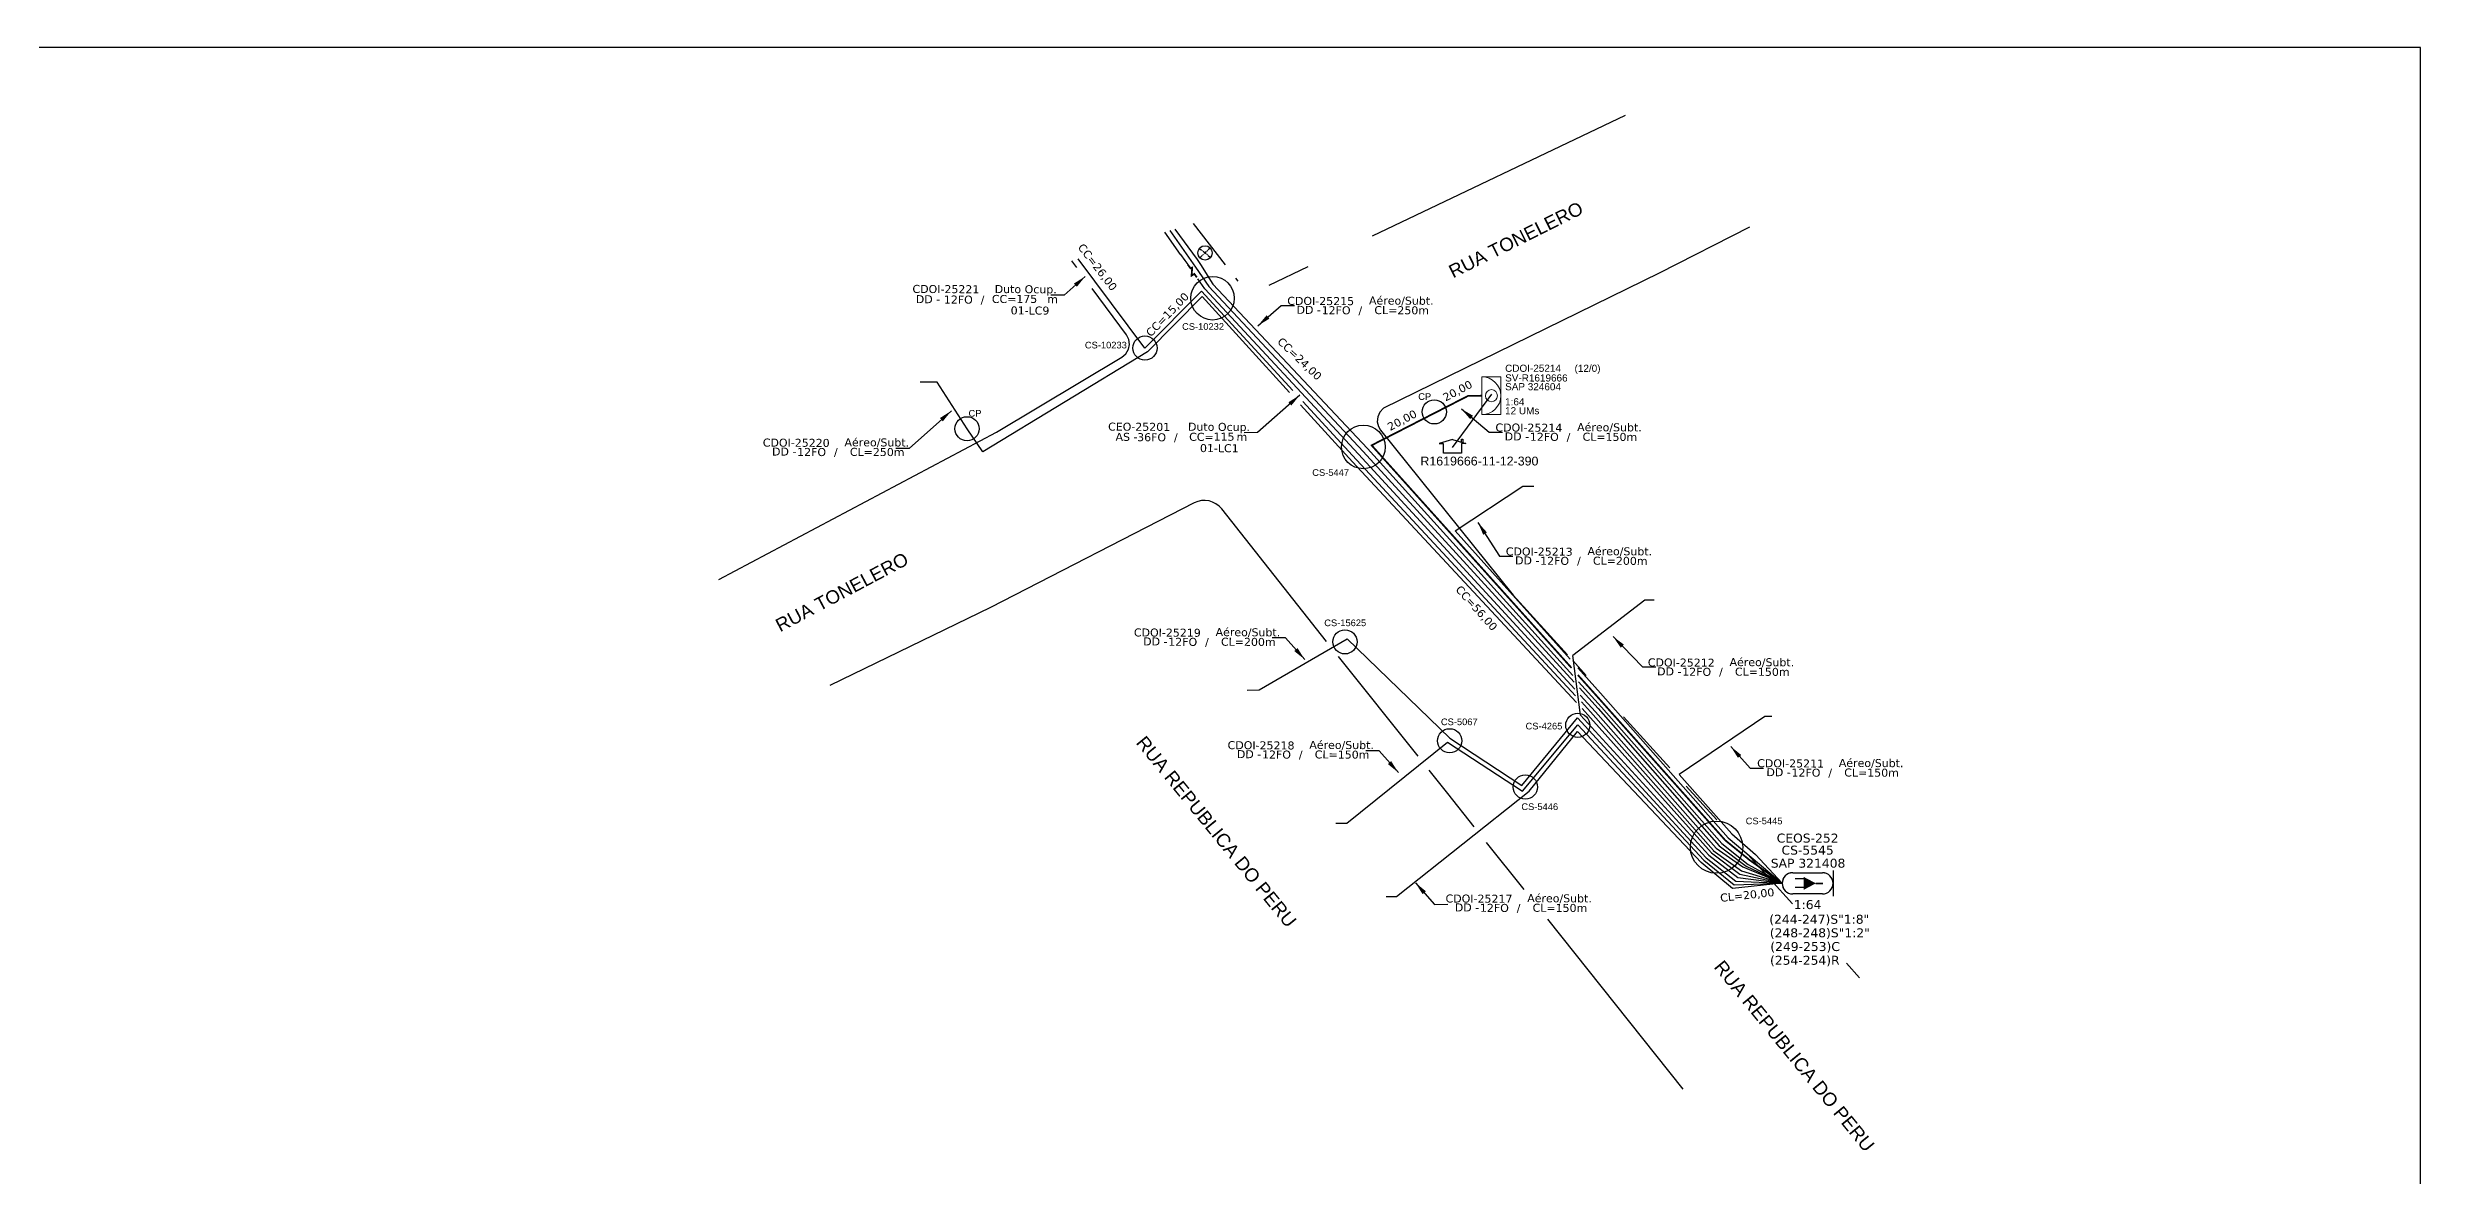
# Model space of a CAD drawing. Extents: x -89 to 749, y 705 to 1299.
# Drawn here: x 215 to 749, y 1045 to 1299 of the extents above; entities that cross this region are included whole.
import ezdxf
from ezdxf.enums import TextEntityAlignment as Align

# ---------------------------------------------------------------- set-up
doc = ezdxf.new("R2010")
doc.units = 0
doc.linetypes.add('PHANTOM2', pattern=[1.25, 0.625, -0.125, 0.125, -0.125, 0.125, -0.125])
for name, color, linetype in [('10.4-Postes', 1, 'Continuous'), ('20.4-CEOS', 1, 'Continuous'), ('CAP a instalar', 1, 'Continuous'), ('celulas gpon', 7, 'Continuous'), ('label_cabos', 7, 'Continuous'), ('Legenda', 1, 'Continuous'), ('locais', 7, 'Continuous'), ('locais legendas', 7, 'Continuous'), ('QUADRA', 7, 'Continuous'), ('Subida Lateral', 5, 'Continuous'), ('surveys', 7, 'Continuous'), ('surveys legendas', 7, 'Continuous')]:
    doc.layers.add(name, color=color, linetype=linetype)
for name, color, linetype, lineweight in [("20.0-LEGENDA DOS CDO'S", 1, 'Continuous', 0), ('20.1-CDO_INTERIOR', 1, 'Continuous', 0), ('Segmento Logradouro Texto', 7, 'Continuous', 0)]:
    doc.layers.add(name, color=color, linetype=linetype, lineweight=lineweight)
doc.layers.add('DROP DE CLIENTE', color=140, linetype='Continuous', plot=False)
doc.layers.add('EXTRA', color=50, linetype='Continuous', plot=False)
doc.styles.add('ARIAL', font='arial.ttf')
doc.styles.add('DIGICADE', font='arial.ttf')
doc.styles.add('siredit', font='verdana.ttf')
doc.styles.get("Standard").update_dxf_attribs({"font": 'arial.ttf'})
doc.linetypes.add('FENCELINE1', pattern='A,0.25,-0.1,[133,ltypeshp.shx,S=0.1,R=0,X=-0.1,Y=0],-0.1,1', length=1.45)
doc.dimstyles.new('CC', dxfattribs={"dimtxt": 1, "dimasz": 2, "dimexe": 0.18, "dimexo": 0.0625, "dimgap": 0.09, "dimtad": 0, "dimdec": 0, "dimrnd": 1, "dimzin": 0, "dimdsep": 46, "dimtxsty": 'siredit', "dimblk": 'NONE', "dimcen": 0, "dimse1": 1, "dimse2": 1, "dimsd1": 1, "dimsd2": 1, "dimclrt": 7, "dimadec": 0, "dimazin": 0, "dimtfac": 1, "dimtdec": 0, "dimtofl": 0, "dimtmove": 0, "dimatfit": 3, "dimfxl": 0, "dimtolj": 1, "dimtzin": 0, "dimarcsym": 0})

# ---------------------------------------------------------------- blocks, each defined once
blk = doc.blocks.new('MANHOLE_MS')
at = {"linetype": 'Continuous'}
blk.add_circle((-0.00000001, 0), 0.00001012, dxfattribs=at)
blk = doc.blocks.new('SURVEY_SURVEY')
for p, q in [((0, 0.0000152), (-0.0000151, 0.0000108)), ((-0.0000151, 0.0000108), (-0.0000104, 0.0000108)), ((-0.0000103, 0), (-0.0000103, 0.0000108)), ((0.0000103, 0), (-0.0000103, 0)), ((0, 0.0000152), (0.0000151, 0.0000108)), ((0.0000101, 0.0000159), (0.0000117, 0.0000159)), ((0.0000101, 0.0000123), (0.0000101, 0.0000159)), ((0.0000151, 0.0000108), (0.0000103, 0.0000108)), ((0.0000103, 0.0000108), (0.0000103, 0)), ((0.0000117, 0.0000159), (0.0000117, 0.0000119))]:
    blk.add_line(p, q)
blk = doc.blocks.new('LEGENDA DOS CABOS')
at = {"layer": 'EXTRA', "color": 0, "style": 'siredit'}
for tag, p in [('ID', (4.6, 0.97)), ('XX', (9.03, 0.97))]:
    blk.add_attdef(tag, text='', height=0.48, rotation=359.69, dxfattribs=at).set_placement(p, align=Align.MIDDLE_CENTER)
at = {"layer": 'Legenda', "color": 0, "style": 'siredit'}
for tag, p in [('TIPO_CABO', (1.31, 0)), ('CABO', (4.69, -0.05)), ('/', (6.81, -0.05)), ('METROS', (10.03, -0.05))]:
    blk.add_attdef(tag, text='', height=0.8, rotation=359.69, dxfattribs=at).set_placement(p, align=Align.MIDDLE_CENTER)
blk = doc.blocks.new('*U86')
at = {"layer": '20.4-CEOS', "color": 7, "style": 'siredit'}
for tag, p in [('FIBRAS_SPLITTER', (0, 0)), ('FIBRAS_TOP_C', (0, -4.13)), ('RESERVA_FINAIS', (0, -5.46))]:
    blk.add_attdef(tag, p, '', height=1.01, dxfattribs=at)
for tag, p, flags in [('ID_ATIVIDADE', (0, -6.77), 3), ('FATOR', (0, -8.09), 1), ('QTDE', (0, -9.4), 1), ('FID', (0, -10.71), 1)]:
    blk.add_attdef(tag, p, '', height=1.01, dxfattribs=dict(at, flags=flags))
blk = doc.blocks.new('*U88')
at = {"layer": '20.4-CEOS', "color": 7, "style": 'siredit'}
blk.add_attdef('FIBRAS_SPLITTER', (0, 0), '', height=1.01, dxfattribs=at)
for tag, p, flags in [('ID_ATIVIDADE', (0, -1.48), 3), ('FATOR', (0, -2.79), 1), ('QTDE', (0, -4.11), 1), ('FID', (0, -5.42), 1)]:
    blk.add_attdef(tag, p, '', height=1.01, dxfattribs=dict(at, flags=flags))
blk = doc.blocks.new('*U90')
at = {"layer": '20.4-CEOS'}
for p, q in [((-4.54, 1.19), (-1.19, 1.19)), ((-1.19, -1.19), (-4.54, -1.19))]:
    blk.add_line(p, q, dxfattribs=at)
for points in [[(-3.26, 0.52), (-4.27, 0.52)], [(-1.94, 0), (-1.14, 0)], [(0, 1.44), (0, -1.43)], [(-3.26, -0.47), (-4.27, -0.47)]]:
    blk.add_lwpolyline(points, dxfattribs=at)
blk.add_lwpolyline([(-1.94, 0, 0, 1.47, 0), (-3.32, 0, 1.47, 1.47, 0)], format="xyseb", dxfattribs=at)
for centre, start, end in [((-4.54, 0), 90, 270), ((-1.19, 0), 270, 90)]:
    blk.add_arc(centre, 1.19, start, end, dxfattribs=at)
at = {"layer": '20.4-CEOS', "color": 7, "style": 'siredit'}
for tag, p in [('FID', (-2.86, 5.6)), ('LOCAL', (-2.86, 4.24)), ('SAP', (-2.81, 2.77)), ('RACIO_SPLITAGEM', (-2.86, -1.88))]:
    blk.add_attdef(tag, text='', height=1.01, dxfattribs=at).set_placement(p, align=Align.TOP_CENTER)
for tag, flags, p in [('ID_ATIVIDADE', 3, (-2.86, -3.58)), ('FATOR', 1, (-2.86, -4.89))]:
    blk.add_attdef(tag, text='', height=1.01, dxfattribs=dict(at, flags=flags)).set_placement(p, align=Align.TOP_CENTER)
at = {"layer": '20.4-CEOS', "color": 7, "style": 'siredit', "flags": 3}
blk.add_attdef('QTDE', (-4.97, -7.12), '', height=1.01, dxfattribs=at)
blk = doc.blocks.new('_None')
blk = doc.blocks.new('Inst CB DT OCUP CFOA-SM-DD-S-12')
at = {"layer": 'label_cabos', "color": 0, "style": 'siredit'}
for tag, flags, p in [('ID_ATIVIDADE', 3, (1.31, 2.67)), ('FATOR', 1, (11.56, 2.55))]:
    blk.add_attdef(tag, text='', height=1, rotation=359.69, dxfattribs=dict(at, flags=flags)).set_placement(p, align=Align.MIDDLE_CENTER)
for tag, p in [('TIPO_CABO', (1.11, 0)), ('DESTINO_CABO', (3.13, 1.26)), ('CABO', (4.69, -0.05)), ('/', (7.71, -0.05)), ('LANCE', (10.41, 0.02)), ('TIPO_CABO', (13.11, 1.24)), ('UND', (16.46, 0)), ('FID', (13.65, -1.41))]:
    blk.add_attdef(tag, text='', height=1, rotation=359.69, dxfattribs=at).set_placement(p, align=Align.MIDDLE_CENTER)
blk.add_attdef('QTDE', (11.93, -0.45), '', height=1, rotation=359.69, dxfattribs=at)
blk = doc.blocks.new('Inst CB DT OCUP CFOA-SM-AS-80-TS-36')
at = {"layer": 'label_cabos', "color": 0, "style": 'siredit'}
for tag, flags, p in [('ID_ATIVIDADE', 3, (1.31, 2.67)), ('FATOR', 1, (11.56, 2.55))]:
    blk.add_attdef(tag, text='', height=1, rotation=359.69, dxfattribs=dict(at, flags=flags)).set_placement(p, align=Align.MIDDLE_CENTER)
for tag, p in [('TIPO_CABO', (1.76, 0)), ('DESTINO_CABO', (3.13, 1.26)), ('CABO', (4.69, -0.05)), ('/', (7.71, -0.05)), ('LANCE', (10.91, 0)), ('TIPO_CABO', (13.11, 1.24)), ('UND', (15.96, 0)), ('FID', (13.15, -1.41))]:
    blk.add_attdef(tag, text='', height=1, rotation=359.69, dxfattribs=at).set_placement(p, align=Align.MIDDLE_CENTER)
blk.add_attdef('QTDE', (12.43, -0.47), '', height=1, rotation=359.69, dxfattribs=at)

msp = doc.modelspace()

# ---------------------------------------------------------------- linework, layer by layer
msp.add_lwpolyline([(-89.32, 705.02), (749.25, 705.02), (749.25, 1299.02), (-89.32, 1299.02), (-89.32, 705.02)])
at = {"layer": '10.4-Postes', "color": 1, "linetype": 'PHANTOM2'}
for points in [[(474.59, 1253.79), (477.09, 1251.76)], [(477.02, 1253.87), (474.66, 1251.68)]]:
    msp.add_lwpolyline(points, dxfattribs=at)
at = {"layer": '10.4-Postes', "color": 1}
msp.add_circle((475.84, 1252.77), 1.61, dxfattribs=at)
at = {"layer": '20.1-CDO_INTERIOR', "color": 1, "lineweight": 18}
msp.add_lwpolyline([(542.37, 1216.37), (542.38, 1224.87), (538.13, 1224.87), (538.12, 1216.37)], close=True, dxfattribs=at)
msp.add_circle((540.25, 1220.62), 1.36, dxfattribs=at)
msp.add_arc((538.12, 1220.62), 4.25, 269.9724, 89.9724, dxfattribs=at)
at = {"layer": '20.4-CEOS', "color": 5}
for p, q in [((608.04, 1113.23), (614.72, 1113.23)), ((608.04, 1113.23), (614.72, 1113.23)), ((614.72, 1108.46), (608.04, 1108.46)), ((614.72, 1108.46), (608.04, 1108.46))]:
    msp.add_line(p, q, dxfattribs=at)
for points in [[(610.59, 1111.89), (608.56, 1111.89)], [(610.59, 1111.89), (608.56, 1111.89)], [(613.22, 1110.85), (614.83, 1110.85)], [(613.22, 1110.85), (614.83, 1110.85)], [(617.11, 1113.72), (617.11, 1107.97)], [(617.11, 1113.72), (617.11, 1107.97)], [(610.59, 1109.9), (608.56, 1109.9)], [(610.59, 1109.9), (608.56, 1109.9)]]:
    msp.add_lwpolyline(points, dxfattribs=at)
msp.add_lwpolyline([(613.22, 1110.85, 0, 2.94, 0), (610.46, 1110.85, 2.94, 2.94, 0)], format="xyseb", dxfattribs=at)
msp.add_lwpolyline([(613.22, 1110.85, 0, 2.94, 0), (610.46, 1110.85, 2.94, 2.94, 0)], format="xyseb", dxfattribs=at)
for centre, start, end in [((608.04, 1110.85), 90, 270), ((608.04, 1110.85), 90, 270), ((614.72, 1110.85), 270, 90), ((614.72, 1110.85), 270, 90)]:
    msp.add_arc(centre, 2.38, start, end, dxfattribs=at)
at = {"layer": 'CAP a instalar', "color": 7, "linetype": 'FENCELINE1', "ltscale": 50}
for points in [[(470.33, 1252.41), (466.81, 1257.44)], [(470.33, 1252.41), (470.33, 1252.41), (471.32, 1251.02), (471.94, 1250.16)], [(510.39, 1207.47), (475.8, 1244.69), (474.2, 1246.95)], [(510.39, 1207.47), (559, 1154.56)], [(560.25, 1153.21), (563.7, 1149.44), (590.78, 1118.75)], [(590.78, 1118.75), (596.84, 1114.53), (605.65, 1110.85)]]:
    msp.add_lwpolyline(points, dxfattribs=at)
at = {"layer": 'CAP a instalar', "color": 8, "ltscale": 50}
for points in [[(467.92, 1257.79), (473.66, 1249.55)], [(469.05, 1258.13), (474.03, 1251.31), (474.79, 1250.12)], [(473.66, 1249.55), (476.66, 1245.23)], [(474.79, 1250.12), (477.57, 1245.76)], [(511.4, 1208.09), (476.66, 1245.23)], [(512.41, 1208.7), (477.57, 1245.76)], [(494.82, 1221.34), (475.19, 1242.95), (462.91, 1230.48), (425.85, 1208), (422.31, 1213.18), (415.56, 1223.64), (411.74, 1223.65)], [(508.98, 1205.76), (497.33, 1218.58)], [(511.4, 1208.09), (558.86, 1156.15)], [(512.41, 1208.7), (558.56, 1157.66)], [(508.98, 1205.76), (559.37, 1151.52)], [(557.98, 1161.29), (532.11, 1190.18), (547.32, 1200.25), (549.78, 1200.25)], [(576.85, 1174.56), (574.78, 1174.57), (558.56, 1162.13), (558.56, 1162.13)], [(485.29, 1154.33), (487.98, 1154.39), (507.81, 1165.86)], [(507.81, 1165.86), (530.9, 1143.5), (547.11, 1132.89), (559.62, 1148.07), (588.59, 1116.62)], [(589.15, 1117.15), (560.3, 1148.69), (558.56, 1162.13)], [(564.77, 1153.67), (559.7, 1159.34)], [(559.86, 1156.23), (565.02, 1150.52), (592.09, 1119.85)], [(560.07, 1154.84), (564.28, 1150.21), (591.45, 1119.3)], [(564.77, 1153.67), (593.48, 1121.12)], [(560.65, 1150.17), (562.52, 1148.14), (589.74, 1117.68)], [(603.31, 1148.41), (601.76, 1148.41), (582.47, 1135.37), (594.36, 1121.96), (594.36, 1121.96)], [(505.23, 1124.36), (507.73, 1124.36), (530.37, 1142.65), (547.28, 1131.59), (559.67, 1146.51)], [(516.56, 1107.88), (518.93, 1107.89), (548.73, 1131.61), (559.63, 1145.06)], [(559.63, 1145.06), (587.46, 1115.53)], [(559.67, 1146.51), (588.05, 1116.08)], [(593.48, 1121.12), (598.67, 1116.76), (605.66, 1110.92)], [(594.36, 1121.96), (599.67, 1117.33), (605.65, 1110.85)], [(588.05, 1116.08), (594.83, 1110.52), (605.65, 1110.85)], [(588.59, 1116.62), (595.22, 1111.34), (605.65, 1110.85)], [(589.15, 1117.15), (595.65, 1112.14), (605.65, 1110.85)], [(589.74, 1117.68), (596.11, 1112.89), (605.65, 1110.85)], [(591.45, 1119.3), (597.52, 1114.68), (605.54, 1110.98)], [(592.09, 1119.85), (598.04, 1115.11), (605.65, 1110.92)], [(605.65, 1110.85), (594.48, 1109.68), (587.46, 1115.53)]]:
    msp.add_lwpolyline(points, dxfattribs=at)
at = {"layer": 'CAP a instalar', "color": 7, "ltscale": 50}
for points in [[(462.31, 1231.34), (447.31, 1251.4)], [(495.56, 1221.78), (475.06, 1244.14), (462.31, 1231.34)], [(508.98, 1207.14), (497.82, 1219.31)], [(508.98, 1207.14), (559.17, 1153.06)], [(560.48, 1151.7), (562.54, 1149.42), (590.19, 1118.23)], [(590.17, 1118.24), (596.52, 1113.67), (605.65, 1110.85)]]:
    msp.add_lwpolyline(points, dxfattribs=at)
at = {"layer": 'CAP a instalar', "color": 1, "ltscale": 50}
for points in [[(558.29, 1159.32, 0.4, 0.4, 0), (513.31, 1209.45, 0.4, 0.4, 0), (535, 1220.58, 0.4, 0.4, 0), (538.12, 1220.62, 0.4, 0.4, 0)], [(559.7, 1157.75, 0.4, 0.4, 0), (563.93, 1153.03, 0.4, 0.4, 0), (592.85, 1120.54, 0.4, 0.4, 0), (598.33, 1116.08, 0.4, 0.4, 0), (605.65, 1110.85, 0.4, 0.4, 0)]]:
    msp.add_lwpolyline(points, format="xyseb", dxfattribs=at)
at = {"layer": 'DROP DE CLIENTE'}
msp.add_lwpolyline([(531.47, 1208.94), (540.36, 1220.97)], dxfattribs=at)
at = {"layer": 'QUADRA', "color": 116}
for points in [[(513.48, 1256.58), (570.38, 1283.74)], [(473.18, 1259.41), (480.38, 1250.09)], [(598.31, 1258.55), (577.96, 1248.18), (515.97, 1217.78), (515.16, 1216.92), (514.69, 1215.88), (514.57, 1214.76), (514.84, 1213.65), (515.34, 1212.84), (545.18, 1175.72), (557.38, 1162.25)], [(446.97, 1249.46), (445.86, 1250.96)], [(490.26, 1245.5), (499.07, 1249.71)], [(366.5, 1179.23), (428.94, 1212.41), (457.15, 1229.29), (458.04, 1230.08), (458.63, 1231.06), (458.85, 1232.17), (458.7, 1233.3), (458.18, 1234.31), (450.47, 1244.72)], [(482.71, 1247.08), (483.23, 1246.4)], [(523.76, 1139.44), (505.88, 1161.91)], [(558.59, 1160.99), (561.56, 1157.61)], [(569.97, 1148.31), (580.35, 1136.83)], [(530.42, 1131.07), (526.24, 1136.33)], [(536.39, 1123.58), (530.42, 1131.07)], [(547.62, 1109.47), (539.18, 1120.07)], [(597.95, 1117.37), (608, 1106.25)], [(583.41, 1064.5), (552.96, 1102.76)], [(620.11, 1092.86), (623.06, 1089.6)]]:
    msp.add_lwpolyline(points, dxfattribs=at)
msp.add_lwpolyline([(503.18, 1165.3), (479.6, 1195.14, 0.358625), (473.39, 1196.48), (427.61, 1172.91), (391.46, 1155.37)], format="xyb", dxfattribs=at)
at = {"layer": 'QUADRA'}
msp.add_lwpolyline([(584.05, 1132.74), (590.93, 1125.14)], dxfattribs=at)
at = {"layer": 'Subida Lateral', "color": 5, "const_width": 0.4}
msp.add_lwpolyline([(473.99, 1247.26), (473.43, 1248.03), (472.81, 1247.65), (472.95, 1249.46), (472.56, 1249.3), (471.94, 1250.16)], dxfattribs=at)

# ---------------------------------------------------------------- block references
at = {"color": 0, "lineweight": 0}
ref = msp.add_blockref('Inst CB DT OCUP CFOA-SM-DD-S-12', (411.91, 1242.35), dxfattribs=dict(at, xscale=1.8, yscale=1.8, zscale=1.8))
ref.add_attrib('DESTINO_CABO', 'CDOI-25221', dxfattribs={"layer": 'label_cabos', "color": 0, "height": 1.8, "rotation": 359.69, "style": 'siredit'}).set_placement((417.55, 1244.62), align=Align.MIDDLE_CENTER)
ref.add_attrib('TIPO_CABO', 'Duto Ocup.', dxfattribs={"layer": 'label_cabos', "color": 0, "height": 1.8, "rotation": 359.69, "style": 'siredit'}).set_placement((435.5, 1244.59), align=Align.MIDDLE_CENTER)
ref.add_attrib('/', '/', dxfattribs={"layer": 'label_cabos', "color": 0, "height": 1.8, "rotation": 359.69, "style": 'siredit'}).set_placement((425.79, 1242.26), align=Align.MIDDLE_CENTER)
ref.add_attrib('FID', '01-LC9', dxfattribs={"layer": 'label_cabos', "color": 0, "height": 1.8, "rotation": 359.69, "style": 'siredit'}).set_placement((436.47, 1239.8), align=Align.MIDDLE_CENTER)
ref.add_attrib('LANCE', 'CC=', dxfattribs={"layer": 'label_cabos', "color": 0, "height": 1.8, "rotation": 359.69, "style": 'siredit'}).set_placement((430.65, 1242.39), align=Align.MIDDLE_CENTER)
ref.add_attrib('UND', 'm', dxfattribs={"layer": 'label_cabos', "color": 0, "height": 1.8, "rotation": 359.69, "style": 'siredit'}).set_placement((441.54, 1242.35), align=Align.MIDDLE_CENTER)
ref.add_attrib('CABO', '12FO', dxfattribs={"layer": 'label_cabos', "color": 0, "height": 1.8, "rotation": 359.69, "style": 'siredit'}).set_placement((420.34, 1242.26), align=Align.MIDDLE_CENTER)
ref.add_attrib('TIPO_CABO', 'DD - ', dxfattribs={"layer": 'label_cabos', "color": 0, "height": 1.8, "rotation": 359.69, "style": 'siredit'}).set_placement((413.91, 1242.34), align=Align.MIDDLE_CENTER)
ref.add_attrib('QTDE', '175', (433.38, 1241.53), dxfattribs={"layer": 'label_cabos', "color": 0, "height": 1.8, "rotation": 359.69, "style": 'siredit'})
at = {"layer": '20.4-CEOS', "color": 5, "lineweight": 0}
ref = msp.add_blockref('*U90', (617.11, 1110.84), dxfattribs=dict(at, xscale=2, yscale=2, zscale=2))
ref.add_attrib('FID', 'CEOS-252', dxfattribs={"color": 5, "height": 2.019, "style": 'siredit'}).set_placement((611.38, 1122.04), align=Align.TOP_CENTER)
ref.add_attrib('LOCAL', 'CS-5545', dxfattribs={"color": 5, "height": 2.019, "style": 'siredit'}).set_placement((611.38, 1119.33), align=Align.TOP_CENTER)
ref.add_attrib('SAP', 'SAP 321408', dxfattribs={"color": 5, "height": 2.019, "style": 'siredit'}).set_placement((611.48, 1116.39), align=Align.TOP_CENTER)
ref.add_attrib('RACIO_SPLITAGEM', '1:64', dxfattribs={"color": 5, "height": 2.019, "style": 'siredit'}).set_placement((611.38, 1107.07), align=Align.TOP_CENTER)
ref = msp.add_blockref('*U86', (602.75, 1101.75), dxfattribs=dict(at, xscale=2, yscale=2, zscale=2))
ref.add_attrib('FIBRAS_SPLITTER', '(244-247)S"1:8"', (602.75, 1101.75), dxfattribs={"color": 5, "height": 2.0194, "style": 'siredit'})
ref.add_attrib('FIBRAS_TOP_C', '(249-253)C', (602.98, 1095.61), dxfattribs={"color": 5, "height": 2.019, "style": 'siredit'})
ref.add_attrib('RESERVA_FINAIS', '(254-254)R', (602.92, 1092.52), dxfattribs={"color": 5, "height": 2.019, "style": 'siredit'})
ref = msp.add_blockref('*U88', (602.87, 1098.7), dxfattribs=dict(at, xscale=2, yscale=2, zscale=2))
ref.add_attrib('FIBRAS_SPLITTER', '(248-248)S"1:2"', (602.87, 1098.7), dxfattribs={"color": 5, "height": 2.0194, "style": 'siredit'})
at = {"layer": 'label_cabos', "color": 0, "lineweight": 0}
ref = msp.add_blockref('LEGENDA DOS CABOS', (494.23, 1239), dxfattribs=dict(at, xscale=1.799999999999997, yscale=1.799999999999997, zscale=1.8))
ref.add_attrib('ID', 'CDOI-25215', dxfattribs={"color": 0, "height": 1.8, "rotation": 359.69, "style": 'siredit'}).set_placement((501.86, 1241.94), align=Align.MIDDLE_CENTER)
ref.add_attrib('CABO', '12FO', dxfattribs={"color": 0, "height": 1.8, "rotation": 359.69, "style": 'siredit'}).set_placement((505.32, 1239.86), align=Align.MIDDLE_CENTER)
ref.add_attrib('METROS', 'CL=250m', dxfattribs={"color": 0, "height": 1.8, "rotation": 359.69, "style": 'siredit'}).set_placement((520.07, 1239.86), align=Align.MIDDLE_CENTER)
ref.add_attrib('XX', 'Aéreo/Subt.', dxfattribs={"color": 0, "height": 1.8, "rotation": 359.69, "style": 'siredit'}).set_placement((519.98, 1242.02), align=Align.MIDDLE_CENTER)
ref.add_attrib('/', '/', dxfattribs={"color": 0, "height": 1.8, "rotation": 359.69, "style": 'siredit'}).set_placement((510.77, 1239.86), align=Align.MIDDLE_CENTER)
ref.add_attrib('TIPO_CABO', 'DD -', dxfattribs={"color": 0, "height": 1.8, "rotation": 359.69, "style": 'siredit'}).set_placement((499.16, 1239.94), align=Align.MIDDLE_CENTER)
ref = msp.add_blockref('Inst CB DT OCUP CFOA-SM-AS-80-TS-36', (455.39, 1211.36), dxfattribs=dict(at, xscale=1.799999999999997, yscale=1.799999999999997, zscale=1.8))
ref.add_attrib('DESTINO_CABO', 'CEO-25201', dxfattribs={"color": 0, "height": 1.8, "rotation": 359.69, "style": 'siredit'}).set_placement((461.02, 1213.63), align=Align.MIDDLE_CENTER)
ref.add_attrib('CABO', '36FO', dxfattribs={"color": 0, "height": 1.8, "rotation": 359.69, "style": 'siredit'}).set_placement((463.82, 1211.27), align=Align.MIDDLE_CENTER)
ref.add_attrib('TIPO_CABO', 'Duto Ocup.', dxfattribs={"color": 0, "height": 1.8, "rotation": 359.69, "style": 'siredit'}).set_placement((478.98, 1213.6), align=Align.MIDDLE_CENTER)
ref.add_attrib('/', '/', dxfattribs={"color": 0, "height": 1.8, "rotation": 359.69, "style": 'siredit'}).set_placement((469.27, 1211.27), align=Align.MIDDLE_CENTER)
ref.add_attrib('TIPO_CABO', 'AS - ', dxfattribs={"color": 0, "height": 1.8, "rotation": 359.69, "style": 'siredit'}).set_placement((458.56, 1211.35), align=Align.MIDDLE_CENTER)
ref.add_attrib('FID', '01-LC1', dxfattribs={"color": 0, "height": 1.8, "rotation": 359.69, "style": 'siredit'}).set_placement((479.05, 1208.81), align=Align.MIDDLE_CENTER)
ref.add_attrib('LANCE', 'CC=', dxfattribs={"color": 0, "height": 1.8, "rotation": 359.69, "style": 'siredit'}).set_placement((475.02, 1211.36), align=Align.MIDDLE_CENTER)
ref.add_attrib('QTDE', '115', (477.76, 1210.51), dxfattribs={"color": 0, "height": 1.8, "rotation": 359.69, "style": 'siredit'})
ref.add_attrib('UND', 'm', dxfattribs={"color": 0, "height": 1.8, "rotation": 359.69, "style": 'siredit'}).set_placement((484.12, 1211.36), align=Align.MIDDLE_CENTER)
ref = msp.add_blockref('LEGENDA DOS CABOS', (541.05, 1210.5), dxfattribs=dict(at, xscale=1.799999999999997, yscale=1.799999999999997, zscale=1.8))
ref.add_attrib('ID', 'CDOI-25214', dxfattribs={"color": 0, "height": 1.8, "rotation": 359.69, "style": 'siredit'}).set_placement((548.68, 1213.43), align=Align.MIDDLE_CENTER)
ref.add_attrib('CABO', '12FO', dxfattribs={"color": 0, "height": 1.8, "rotation": 359.69, "style": 'siredit'}).set_placement((552.15, 1211.36), align=Align.MIDDLE_CENTER)
ref.add_attrib('METROS', 'CL=150m', dxfattribs={"color": 0, "height": 1.8, "rotation": 359.69, "style": 'siredit'}).set_placement((566.9, 1211.36), align=Align.MIDDLE_CENTER)
ref.add_attrib('XX', 'Aéreo/Subt.', dxfattribs={"color": 0, "height": 1.8, "rotation": 359.69, "style": 'siredit'}).set_placement((566.8, 1213.51), align=Align.MIDDLE_CENTER)
ref.add_attrib('/', '/', dxfattribs={"color": 0, "height": 1.8, "rotation": 359.69, "style": 'siredit'}).set_placement((557.6, 1211.36), align=Align.MIDDLE_CENTER)
ref.add_attrib('TIPO_CABO', 'DD -', dxfattribs={"color": 0, "height": 1.8, "rotation": 359.69, "style": 'siredit'}).set_placement((545.98, 1211.44), align=Align.MIDDLE_CENTER)
ref = msp.add_blockref('LEGENDA DOS CABOS', (376.25, 1207.1), dxfattribs=dict(at, xscale=1.799999999999997, yscale=1.799999999999997, zscale=1.8))
ref.add_attrib('ID', 'CDOI-25220', dxfattribs={"color": 0, "height": 1.8, "rotation": 359.69, "style": 'siredit'}).set_placement((383.88, 1210.03), align=Align.MIDDLE_CENTER)
ref.add_attrib('CABO', '12FO', dxfattribs={"color": 0, "height": 1.8, "rotation": 359.69, "style": 'siredit'}).set_placement((387.34, 1207.95), align=Align.MIDDLE_CENTER)
ref.add_attrib('METROS', 'CL=250m', dxfattribs={"color": 0, "height": 1.8, "rotation": 359.69, "style": 'siredit'}).set_placement((402.09, 1207.95), align=Align.MIDDLE_CENTER)
ref.add_attrib('XX', 'Aéreo/Subt.', dxfattribs={"color": 0, "height": 1.8, "rotation": 359.69, "style": 'siredit'}).set_placement((402, 1210.11), align=Align.MIDDLE_CENTER)
ref.add_attrib('/', '/', dxfattribs={"color": 0, "height": 1.8, "rotation": 359.69, "style": 'siredit'}).set_placement((392.79, 1207.95), align=Align.MIDDLE_CENTER)
ref.add_attrib('TIPO_CABO', 'DD -', dxfattribs={"color": 0, "height": 1.8, "rotation": 359.69, "style": 'siredit'}).set_placement((381.18, 1208.04), align=Align.MIDDLE_CENTER)
ref = msp.add_blockref('LEGENDA DOS CABOS', (543.38, 1182.59), dxfattribs=dict(at, xscale=1.799999999999997, yscale=1.799999999999997, zscale=1.8))
ref.add_attrib('ID', 'CDOI-25213', dxfattribs={"color": 0, "height": 1.8, "rotation": 359.69, "style": 'siredit'}).set_placement((551.01, 1185.53), align=Align.MIDDLE_CENTER)
ref.add_attrib('CABO', '12FO', dxfattribs={"color": 0, "height": 1.8, "rotation": 359.69, "style": 'siredit'}).set_placement((554.47, 1183.45), align=Align.MIDDLE_CENTER)
ref.add_attrib('METROS', 'CL=200m', dxfattribs={"color": 0, "height": 1.8, "rotation": 359.69, "style": 'siredit'}).set_placement((569.23, 1183.45), align=Align.MIDDLE_CENTER)
ref.add_attrib('XX', 'Aéreo/Subt.', dxfattribs={"color": 0, "height": 1.8, "rotation": 359.69, "style": 'siredit'}).set_placement((569.13, 1185.6), align=Align.MIDDLE_CENTER)
ref.add_attrib('/', '/', dxfattribs={"color": 0, "height": 1.8, "rotation": 359.69, "style": 'siredit'}).set_placement((559.93, 1183.45), align=Align.MIDDLE_CENTER)
ref.add_attrib('TIPO_CABO', 'DD -', dxfattribs={"color": 0, "height": 1.8, "rotation": 359.69, "style": 'siredit'}).set_placement((548.31, 1183.53), align=Align.MIDDLE_CENTER)
ref = msp.add_blockref('LEGENDA DOS CABOS', (459.73, 1164.36), dxfattribs=dict(at, xscale=1.799999999999997, yscale=1.800000000000001, zscale=1.8))
ref.add_attrib('ID', 'CDOI-25219', dxfattribs={"color": 0, "height": 1.8, "rotation": 359.69, "style": 'siredit'}).set_placement((467.36, 1167.29), align=Align.MIDDLE_CENTER)
ref.add_attrib('CABO', '12FO', dxfattribs={"color": 0, "height": 1.8, "rotation": 359.69, "style": 'siredit'}).set_placement((470.82, 1165.21), align=Align.MIDDLE_CENTER)
ref.add_attrib('METROS', 'CL=200m', dxfattribs={"color": 0, "height": 1.8, "rotation": 359.69, "style": 'siredit'}).set_placement((485.57, 1165.21), align=Align.MIDDLE_CENTER)
ref.add_attrib('XX', 'Aéreo/Subt.', dxfattribs={"color": 0, "height": 1.8, "rotation": 359.69, "style": 'siredit'}).set_placement((485.48, 1167.37), align=Align.MIDDLE_CENTER)
ref.add_attrib('/', '/', dxfattribs={"color": 0, "height": 1.8, "rotation": 359.69, "style": 'siredit'}).set_placement((476.27, 1165.21), align=Align.MIDDLE_CENTER)
ref.add_attrib('TIPO_CABO', 'DD -', dxfattribs={"color": 0, "height": 1.8, "rotation": 359.69, "style": 'siredit'}).set_placement((464.66, 1165.29), align=Align.MIDDLE_CENTER)
ref = msp.add_blockref('LEGENDA DOS CABOS', (575.33, 1157.61), dxfattribs=dict(at, xscale=1.799999999999997, yscale=1.800000000000001, zscale=1.8))
ref.add_attrib('ID', 'CDOI-25212', dxfattribs={"color": 0, "height": 1.8, "rotation": 359.69, "style": 'siredit'}).set_placement((582.96, 1160.55), align=Align.MIDDLE_CENTER)
ref.add_attrib('CABO', '12FO', dxfattribs={"color": 0, "height": 1.8, "rotation": 359.69, "style": 'siredit'}).set_placement((586.43, 1158.47), align=Align.MIDDLE_CENTER)
ref.add_attrib('METROS', 'CL=150m', dxfattribs={"color": 0, "height": 1.8, "rotation": 359.69, "style": 'siredit'}).set_placement((601.18, 1158.47), align=Align.MIDDLE_CENTER)
ref.add_attrib('XX', 'Aéreo/Subt.', dxfattribs={"color": 0, "height": 1.8, "rotation": 359.69, "style": 'siredit'}).set_placement((601.09, 1160.63), align=Align.MIDDLE_CENTER)
ref.add_attrib('/', '/', dxfattribs={"color": 0, "height": 1.8, "rotation": 359.69, "style": 'siredit'}).set_placement((591.88, 1158.47), align=Align.MIDDLE_CENTER)
ref.add_attrib('TIPO_CABO', 'DD -', dxfattribs={"color": 0, "height": 1.8, "rotation": 359.69, "style": 'siredit'}).set_placement((580.26, 1158.55), align=Align.MIDDLE_CENTER)
ref = msp.add_blockref('LEGENDA DOS CABOS', (480.81, 1138.98), dxfattribs=dict(at, xscale=1.799999999999997, yscale=1.8, zscale=1.8))
ref.add_attrib('ID', 'CDOI-25218', dxfattribs={"color": 0, "height": 1.8, "rotation": 359.69, "style": 'siredit'}).set_placement((488.44, 1141.92), align=Align.MIDDLE_CENTER)
ref.add_attrib('CABO', '12FO', dxfattribs={"color": 0, "height": 1.8, "rotation": 359.69, "style": 'siredit'}).set_placement((491.91, 1139.84), align=Align.MIDDLE_CENTER)
ref.add_attrib('METROS', 'CL=150m', dxfattribs={"color": 0, "height": 1.8, "rotation": 359.69, "style": 'siredit'}).set_placement((506.66, 1139.84), align=Align.MIDDLE_CENTER)
ref.add_attrib('XX', 'Aéreo/Subt.', dxfattribs={"color": 0, "height": 1.8, "rotation": 359.69, "style": 'siredit'}).set_placement((506.56, 1141.99), align=Align.MIDDLE_CENTER)
ref.add_attrib('/', '/', dxfattribs={"color": 0, "height": 1.8, "rotation": 359.69, "style": 'siredit'}).set_placement((497.36, 1139.84), align=Align.MIDDLE_CENTER)
ref.add_attrib('TIPO_CABO', 'DD -', dxfattribs={"color": 0, "height": 1.8, "rotation": 359.69, "style": 'siredit'}).set_placement((485.74, 1139.92), align=Align.MIDDLE_CENTER)
ref = msp.add_blockref('LEGENDA DOS CABOS', (599.92, 1134.92), dxfattribs=dict(at, xscale=1.800000000000011, yscale=1.800000000000001, zscale=1.8))
ref.add_attrib('ID', 'CDOI-25211', dxfattribs={"color": 0, "height": 1.8, "rotation": 359.69, "style": 'siredit'}).set_placement((607.55, 1137.85), align=Align.MIDDLE_CENTER)
ref.add_attrib('CABO', '12FO', dxfattribs={"color": 0, "height": 1.8, "rotation": 359.69, "style": 'siredit'}).set_placement((611.01, 1135.77), align=Align.MIDDLE_CENTER)
ref.add_attrib('METROS', 'CL=150m', dxfattribs={"color": 0, "height": 1.8, "rotation": 359.69, "style": 'siredit'}).set_placement((625.76, 1135.77), align=Align.MIDDLE_CENTER)
ref.add_attrib('XX', 'Aéreo/Subt.', dxfattribs={"color": 0, "height": 1.8, "rotation": 359.69, "style": 'siredit'}).set_placement((625.67, 1137.93), align=Align.MIDDLE_CENTER)
ref.add_attrib('/', '/', dxfattribs={"color": 0, "height": 1.8, "rotation": 359.69, "style": 'siredit'}).set_placement((616.46, 1135.77), align=Align.MIDDLE_CENTER)
ref.add_attrib('TIPO_CABO', 'DD -', dxfattribs={"color": 0, "height": 1.8, "rotation": 359.69, "style": 'siredit'}).set_placement((604.85, 1135.86), align=Align.MIDDLE_CENTER)
ref = msp.add_blockref('LEGENDA DOS CABOS', (529.82, 1104.47), dxfattribs=dict(at, xscale=1.799999999999997, yscale=1.799999999999997, zscale=1.8))
ref.add_attrib('ID', 'CDOI-25217', dxfattribs={"color": 0, "height": 1.8, "rotation": 359.69, "style": 'siredit'}).set_placement((537.46, 1107.4), align=Align.MIDDLE_CENTER)
ref.add_attrib('CABO', '12FO', dxfattribs={"color": 0, "height": 1.8, "rotation": 359.69, "style": 'siredit'}).set_placement((540.92, 1105.32), align=Align.MIDDLE_CENTER)
ref.add_attrib('METROS', 'CL=150m', dxfattribs={"color": 0, "height": 1.8, "rotation": 359.69, "style": 'siredit'}).set_placement((555.67, 1105.32), align=Align.MIDDLE_CENTER)
ref.add_attrib('XX', 'Aéreo/Subt.', dxfattribs={"color": 0, "height": 1.8, "rotation": 359.69, "style": 'siredit'}).set_placement((555.58, 1107.48), align=Align.MIDDLE_CENTER)
ref.add_attrib('/', '/', dxfattribs={"color": 0, "height": 1.8, "rotation": 359.69, "style": 'siredit'}).set_placement((546.37, 1105.32), align=Align.MIDDLE_CENTER)
ref.add_attrib('TIPO_CABO', 'DD -', dxfattribs={"color": 0, "height": 1.8, "rotation": 359.69, "style": 'siredit'}).set_placement((534.76, 1105.41), align=Align.MIDDLE_CENTER)
at = {"layer": 'locais', "color": 30}
for p, xscale, yscale, zscale in [((477.53, 1242.55), 483840, 483840, 483840), ((462.32, 1231.34), 268800, 268800, 268800), ((527.4, 1216.98), 268800, 268800, 268800), ((422.31, 1213.18), 268800, 268800, 268800), ((511.45, 1209.08), 483840, 483840, 483840), ((507.31, 1165.21), 268800, 268800, 268800), ((559.69, 1146.43), 268800, 268800, 268800), ((530.86, 1142.94), 268800, 268800, 268800), ((547.89, 1132.53), 268800, 268800, 268800), ((590.9, 1118.98), 580608, 580608, 580608)]:
    msp.add_blockref('MANHOLE_MS', p, dxfattribs=dict(at, xscale=xscale, yscale=yscale, zscale=zscale))
at = {"layer": 'surveys', "color": 255, "xscale": 200000, "yscale": 200000, "zscale": 200000}
msp.add_blockref('SURVEY_SURVEY', (531.5, 1207.69), dxfattribs=at)

# ---------------------------------------------------------------- texts
at = {"layer": "20.0-LEGENDA DOS CDO'S", "color": 1, "style": 'ARIAL'}
for s, p in [('SAP 324604', (543.34, 1221.85)), ('SV-R1619666', (543.35, 1223.82)), ('CDOI-25214', (543.34, 1226)), ('1:64', (543.33, 1218.46)), ('12 UMs', (543.33, 1216.44))]:
    msp.add_text(s, height=1.6, rotation=359.9724, dxfattribs=at).set_placement(p)
msp.add_text('          (12/0)', height=1.6, rotation=359.9724, dxfattribs=at).set_placement((558.77, 1225.99), align=Align.CENTER)
at = {"layer": 'celulas gpon', "style": 'siredit'}
for s, rotation, p in [('CC=26,00', 307.6584, (447.11, 1254)), ('CC=15,00', 46.0531, (463.64, 1233.74)), ('CC=24,00', 316.3548, (491.95, 1232.62)), ('20,00', 28.1076, (529.94, 1219.28)), ('20,00', 28.1076, (517.47, 1212.65)), ('CC=56,00', 311.7064, (532.06, 1176.91)), ('CL=20,00', 6.3054, (591.81, 1106.66))]:
    msp.add_text(s, height=1.8, rotation=rotation, dxfattribs=at).set_placement(p)
at = {"layer": 'locais legendas', "color": 5}
for s, p in [('CS-10232', (470.67, 1235.45)), ('CS-10233', (448.81, 1231.26)), ('CP', (422.63, 1215.91)), ('CP', (523.79, 1219.68)), ('CS-5447', (499.95, 1202.57)), ('CS-15625', (502.65, 1168.74)), ('CS-5067', (528.89, 1146.45)), ('CS-4265', (547.94, 1145.49)), ('CS-5446', (546.99, 1127.35)), ('CS-5445', (597.45, 1124.14))]:
    msp.add_text(s, height=1.5, dxfattribs=at).set_placement(p)
at = {"layer": 'Segmento Logradouro Texto', "color": 5, "linetype": 'Continuous', "char_height": 3, "attachment_point": 1, "style": 'DIGICADE'}
for s, insert, width, rotation in [('RUA TONELERO', (530.29, 1249.69), 40.7765, 26.5443), ('RUA TONELERO', (378.85, 1169.98), 47, 28.0151), ('RUA REPUBLICA DO PERU', (462.47, 1144.34), 60.5727, 309.2574), ('RUA REPUBLICA DO PERU', (592.47, 1093.84), 60.5727, 309.2574)]:
    msp.add_mtext(s, dxfattribs=dict(at, insert=insert, width=width, rotation=rotation))
at = {"layer": 'surveys legendas', "color": 0}
msp.add_text('R1619666-11-12-390', height=2, dxfattribs=at).set_placement((524.27, 1204.91))

# ---------------------------------------------------------------- leaders
at = {"layer": 'label_cabos'}
for points in [[(448.91, 1247.49), (444.16, 1243.26), (441.16, 1243.24)], [(487.73, 1236.38), (492.95, 1240.89), (495.95, 1240.91)], [(418.78, 1217.22), (409.28, 1208.76), (406.28, 1208.74)], [(497.15, 1220.76), (487.65, 1212.3), (484.65, 1212.28)], [(533.49, 1217.66), (539.77, 1212.39), (542.77, 1212.41)], [(537.22, 1192.11), (542.07, 1184.48), (545.07, 1184.5)], [(498.27, 1161.23), (493.94, 1166.09), (490.94, 1166.08)], [(567.61, 1166.4), (574.24, 1159.56), (577.24, 1159.57)], [(519.33, 1135.78), (515, 1140.65), (512, 1140.64)], [(594.09, 1141.65), (598.42, 1136.78), (601.42, 1136.79)], [(523.15, 1110.98), (527.48, 1106.11), (530.48, 1106.13)]]:
    msp.add_leader(points, dimstyle='CC', override={"dimasz": 3, "dimgap": 0.09, "dimtad": 0}, dxfattribs=at)

doc.saveas('drawing.dxf')
